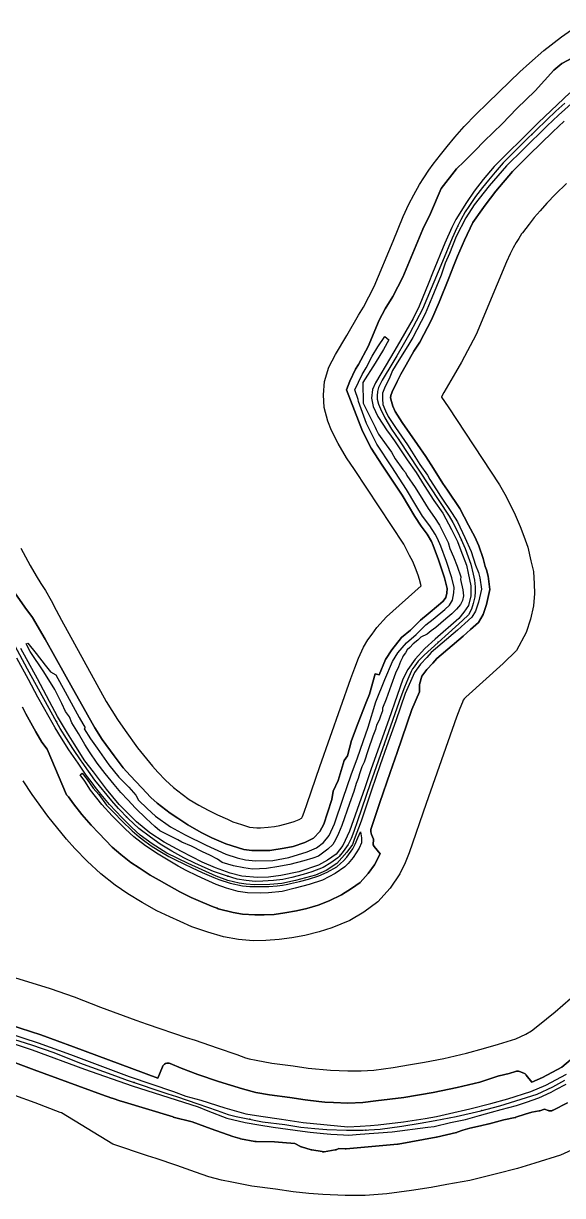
# Model space of a CAD drawing. Header units: inches. Extents: x 91426 to 118597, y 433843 to 446922.
# Drawn here: x 101348 to 101803, y 437522 to 438510 of the extents above; entities that cross this region are included whole.
import ezdxf

# ---------------------------------------------------------------- set-up
doc = ezdxf.new("R2010")
doc.units = ezdxf.units.IN
doc.header["$MEASUREMENT"] = 0
for name, color, linetype, true_color in [('As_waterkering_PWK', 7, 'Continuous', 0x8b0648), ('Beschermingszone_PWK', 7, 'Continuous', 0xde06d3), ('Kernzone_PWK', 7, 'Continuous', 0x33065f), ('Kruinlijnen_PWK', 7, 'Continuous', 0xda0676), ('Leggerbermen_PWK', 7, 'Continuous', 0xd60719), ('Referentiepunten_PWK', 7, 'Continuous', 0x7e0730)]:
    doc.layers.add(name, color=color, linetype=linetype, true_color=true_color)

msp = doc.modelspace()

# ---------------------------------------------------------------- linework, layer by layer
at = {"layer": 'As_waterkering_PWK'}
for points in [[(101804.6214, 438443.0197), (101797.0808, 438436.4051), (101789.4079, 438428.9968), (101770.887, 438411.0051), (101761.362, 438401.6123), (101752.6307, 438392.7488), (101745.8838, 438384.9435), (101740.063, 438378.1967), (101735.1682, 438371.8466), (101729.215, 438364.306), (101726.8338, 438361.131), (101723.5265, 438355.8393), (101720.6161, 438351.3414), (101716.9119, 438344.5945), (101713.4723, 438337.9799), (101709.5035, 438329.3809), (101701.3014, 438309.5371), (101684.5004, 438269.3204), (101673.917, 438249.0797), (101669.2868, 438241.4068), (101662.7451, 438230.003)], [(101662.7451, 438230.003), (101659.4972, 438224.3411), (101650.5013, 438209.3922), (101647.4586, 438203.439), (101646.4003, 438199.9994), (101646.1357, 438196.4275), (101646.268, 438193.5171), (101647.4586, 438189.1515), (101648.9138, 438185.4473), (101652.7503, 438177.7744), (101658.4388, 438168.2494), (101664.6566, 438159.1212), (101706.8577, 438094.8273), (101710.0327, 438089.4034), (101713.8692, 438081.8627), (101717.1765, 438075.1158), (101720.3515, 438067.5752), (101722.9973, 438060.5637), (101725.2463, 438054.346), (101727.2307, 438046.0116), (101728.4213, 438040.7199), (101728.8182, 438035.1637), (101728.9504, 438031.0626), (101728.5536, 438026.8293), (101727.3629, 438021.273), (101725.7754, 438016.5105), (101723.2619, 438011.748), (101718.3671, 438006.9855), (101685.8233, 437977.749), (101680.9285, 437972.4573), (101678.1503, 437968.6208), (101677.4898, 437967.7401)], [(101397.4268, 437887.2794), (101396.5008, 437888.5842), (101389.6216, 437898.903), (101378.906, 437915.7041), (101351.3893, 437965.7104), (101340.5413, 437985.6865)], [(101677.4898, 437967.7401), (101676.166, 437965.975), (101674.9753, 437963.8583), (101672.0649, 437957.5083), (101669.4191, 437950.7614), (101666.2441, 437942.427), (101640.4471, 437869.005), (101629.7315, 437837.7841), (101626.6888, 437828.9206), (101624.1752, 437823.0997), (101621.794, 437818.0726), (101617.6929, 437811.9872), (101614.0887, 437807.971)], [(101614.0887, 437807.971), (101613.0627, 437806.8278), (101607.2419, 437802.5945), (101600.6273, 437798.6257), (101591.2345, 437794.7892), (101583.6939, 437792.5403), (101574.1689, 437790.0267), (101566.6282, 437788.5715), (101558.6907, 437787.6455), (101549.8272, 437786.984), (101543.2126, 437786.8517), (101535.6719, 437787.5132), (101528.1313, 437788.8361), (101518.3417, 437791.7465), (101508.1552, 437795.0538), (101501.0114, 437798.3611), (101492.4125, 437802.3299), (101483.152, 437806.6955), (101473.0979, 437812.2518), (101463.176, 437818.3372), (101454.9739, 437824.0258), (101445.3165, 437831.5664), (101436.3207, 437839.7685), (101427.9863, 437848.3675), (101422.2977, 437854.8498), (101408.1425, 437872.18), (101397.4268, 437887.2794)], [(101324.9221, 437658.1693), (101354.6878, 437648.9089), (101373.341, 437642.4266), (101395.1691, 437633.9599), (101425.464, 437622.9797), (101435.2408, 437619.3297)], [(101435.2408, 437619.3297), (101435.3859, 437619.2755), (101469.5172, 437607.7661), (101477.0578, 437605.3848), (101495.0496, 437599.1671), (101511.3215, 437593.6109), (101520.4496, 437590.3036), (101527.1965, 437588.5838), (101534.3403, 437587.1286), (101549.4215, 437584.2181), (101568.3393, 437581.7046), (101581.9654, 437579.5879), (101593.607, 437578.5296), (101603.7935, 437577.6035), (101620.33, 437577.0744), (101634.353, 437576.9421), (101648.6405, 437578.0004), (101667.0291, 437580.514), (101682.6395, 437583.0275), (101695.2072, 437585.2765), (101712.9344, 437588.5838), (101733.7042, 437593.4786), (101749.7115, 437597.7119), (101763.2053, 437601.813), (101781.197, 437607.3692), (101794.5585, 437613.5869), (101804.4804, 437619.2755)]]:
    msp.add_lwpolyline(points, dxfattribs=at)
at = {"layer": 'Beschermingszone_PWK'}
for points in [[(101345.6503, 438067.7986), (101353.5157, 438053.255), (101358.5424, 438044.518), (101362.4064, 438038.1149), (101366.4079, 438032.1126), (101371.2681, 438023.6073), (101375.4443, 438015.6724), (101380.0667, 438007.1981), (101390.8749, 437987.2952), (101417.6292, 437938.6743), (101427.3167, 437923.4853), (101433.5788, 437914.0922), (101443.9583, 437899.4664), (101456.646, 437883.933), (101461.0747, 437878.8863), (101467.6665, 437872.0852), (101474.3656, 437865.9772), (101481.6652, 437860.2776), (101487.7818, 437856.0354), (101495.7561, 437851.1445), (101503.6506, 437846.7817), (101511.436, 437843.1115), (101519.893, 437839.2082), (101524.615, 437837.0221), (101531.7038, 437834.7206), (101538.4654, 437832.7104), (101541.5369, 437832.1715), (101544.7332, 437831.8911), (101547.7012, 437831.9505), (101554.4071, 437832.4509), (101559.7479, 437833.074), (101564.1531, 437833.9242), (101571.5192, 437835.868), (101576.2602, 437837.282), (101580.4258, 437838.9834), (101582.3833, 437840.1579), (101582.441, 437840.1998), (101582.5794, 437840.4052), (101583.1724, 437841.6571), (101584.6892, 437845.1698), (101587.1687, 437852.3925), (101597.9373, 437883.7679), (101623.983, 437957.898), (101627.4452, 437966.9862), (101630.6315, 437975.1113), (101634.8425, 437984.2988), (101638.3934, 437990.6116), (101641.9241, 437995.3192), (101646.0628, 438001.0345), (101654.2019, 438009.8335), (101683.3515, 438036.0208), (101682.0612, 438041.4401), (101680.7858, 438044.9661), (101678.5488, 438050.8942), (101676.2029, 438056.4657), (101673.61, 438061.7553), (101670.5268, 438067.8153), (101668.6048, 438071.0988), (101627.248, 438134.1062), (101620.4921, 438144.0245), (101613.2533, 438156.1452), (101607.7653, 438167.1213), (101604.6847, 438174.9628), (101601.5409, 438186.49), (101601.06, 438197.0703), (101601.8981, 438208.3837), (101605.6028, 438220.4242), (101611.1409, 438231.2596), (101620.6976, 438247.1406), (101630.501, 438264.2303), (101634.6772, 438271.1509), (101643.7249, 438288.4546), (101659.7464, 438326.8052), (101668.2638, 438347.4119), (101673.0584, 438357.8002), (101677.2214, 438365.806), (101681.9523, 438374.423), (101685.5538, 438379.9889), (101689.6869, 438386.6018), (101693.5497, 438391.7522), (101699.6869, 438399.526), (101705.1802, 438406.6525), (101711.8257, 438414.3553), (101719.5446, 438423.2849), (101729.533, 438433.4246), (101739.4106, 438443.1651), (101758.1017, 438461.3222), (101766.5977, 438469.5251), (101774.7981, 438476.7185), (101786.8655, 438487.493), (101801.6166, 438499.0173), (101817.6797, 438510.3209)], [(101815.3751, 438483.6619), (101801.8838, 438476.5483), (101795.3873, 438471.0362), (101779.5906, 438453.4645), (101764.1271, 438438.7039), (101751.6044, 438425.6521), (101736.4321, 438411.1855), (101728.5967, 438402.9938), (101719.7146, 438393.7636), (101713.1702, 438387.7645), (101700.1566, 438371.0326), (101691.3214, 438349.9364), (101684.7936, 438336.8809), (101667.8684, 438296.331), (101659.5892, 438280.1173), (101653.0918, 438269.7566), (101647.9526, 438260.2123), (101638.7393, 438237.8741), (101630.4807, 438222.7766), (101627.8949, 438218.6936), (101623.1575, 438208.8008), (101620.4624, 438201.2544), (101633.7891, 438166.6049), (101641.1837, 438152.0896), (101650.598, 438137.9681), (101667.3218, 438112.5533), (101677.9372, 438094.5071), (101683.495, 438086.5092), (101688.5252, 438079.5444), (101691.9554, 438073.5414), (101693.3918, 438070.1899), (101698.0753, 438057.9607), (101703.0155, 438042.8802), (101705.3771, 438033.788), (101704.8714, 438029.9448), (101704.0483, 438026.2409), (101702.0244, 438023.021), (101698.0198, 438019.7029), (101689.1591, 438012.4292), (101682.8995, 438007.2583), (101674.2708, 437998.7623), (101666.7911, 437992.3706), (101658.4965, 437982.2483), (101653.3503, 437973.9572), (101648.0003, 437961.1592), (101644.589, 437961.7794), (101639.7084, 437944.6973), (101636.7574, 437937.2557), (101630.1163, 437920.52), (101624.7208, 437905.6826), (101621.3216, 437892.7151), (101618.4686, 437888.695), (101615.0623, 437877.4823), (101613.3174, 437871.8739), (101609.0594, 437862.8083), (101607.9549, 437855.7679), (101604.2438, 437844.6341), (101601.1894, 437835.2166), (101597.8745, 437828.8155), (101592.6121, 437823.3338), (101585.3396, 437819.6398), (101575.352, 437816.1873), (101567.6582, 437814.926), (101555.7969, 437812.7578), (101540.4658, 437813.0112), (101533.8201, 437813.6046), (101518.6655, 437818.6561), (101506.8356, 437823.5423), (101497.7244, 437828.1621), (101486.5976, 437834.5018), (101478.1448, 437840.0937), (101471.5402, 437844.4967), (101460.5651, 437852.8895), (101455.2025, 437857.6286), (101447.6786, 437865.801), (101437.9066, 437876.1012), (101432.0113, 437882.6373), (101424.4949, 437892.616), (101414.2885, 437906.6172), (101408.1114, 437916.2688), (101405.924, 437920.2576), (101397.8429, 437934.4327), (101389.2481, 437949.771), (101382.4604, 437961.7739), (101366.0449, 437991.1629), (101355.5767, 438009.2811), (101349.0957, 438018.1925), (101340.5922, 438030.2834)], [(101346.9246, 437933.7238), (101349.7363, 437928.2341), (101358.1601, 437912.991), (101363.4645, 437904.2865), (101367.7579, 437898.2251), (101384.2331, 437859.9521), (101384.8657, 437859.4098), (101385.735, 437858.2062), (101390.0658, 437852.3866), (101397.1197, 437843.1198), (101404.883, 437834.2273), (101411.3254, 437827.5107), (101422.6938, 437815.7313), (101429.9048, 437809.4034), (101438.5007, 437802.8133), (101445.4131, 437798.1578), (101454.7996, 437792.0843), (101462.2544, 437787.8047), (101470.7118, 437782.9719), (101479.8273, 437777.9998), (101489.3274, 437773.3895), (101499.3106, 437769.0132), (101508.0198, 437765.3611), (101511.4018, 437764.2081), (101511.9786, 437763.6313), (101524.7964, 437760.5239), (101532.7394, 437759.3019), (101542.9757, 437758.5602), (101550.9502, 437758.7052), (101559.3099, 437758.9984), (101568.452, 437760.3255), (101578.3097, 437762.1305), (101586.8335, 437764.0086), (101596.3934, 437766.9056), (101605.7631, 437770.3262), (101616.219, 437775.5542), (101624.696, 437780.8158), (101631.9292, 437785.8623), (101638.6839, 437793.4612), (101644.0434, 437800.9049), (101648.8118, 437810.0056), (101643.6497, 437816.4065), (101642.8966, 437817.6389), (101643.2682, 437822.3447), (101641.4351, 437826.3441), (101640.8247, 437828.5241), (101640.9035, 437830.7313), (101648.4724, 437853.4378), (101657.1903, 437878.667), (101663.1489, 437895.616), (101675.3886, 437931.8083), (101681.9335, 437946.5694), (101681.9905, 437953.0051), (101684.0273, 437959.8423), (101688.1471, 437965.48), (101693.2266, 437970.8134), (101696.6903, 437974.7719), (101718.7201, 437993.5429), (101725.0217, 437999.174), (101731.6478, 438005.1979), (101735.5952, 438011.8914), (101738.4559, 438020.3226), (101741.3359, 438032.9038), (101739.7814, 438044.096), (101738.376, 438049.5616), (101737.2524, 438052.341), (101735.6029, 438059.1098), (101732.1354, 438069.9283), (101728.4998, 438077.4792), (101723.3095, 438087.1944), (101716.0405, 438101.3287), (101705.562, 438116.6433), (101701.6547, 438122.5044), (101693.8494, 438135.0721), (101687.1734, 438145.0861), (101680.2669, 438155.1803), (101667.3511, 438173.7634), (101661.3968, 438183.138), (101659.4111, 438187.6936), (101658.2342, 438191.4597), (101657.5538, 438194.5701), (101657.8731, 438196.6454), (101658.9568, 438199.7882), (101663.057, 438208.373), (101666.1331, 438214.6535), (101670.6963, 438222.3456), (101677.1097, 438233.8637), (101682.3071, 438241.5931), (101692.0449, 438260.2572), (101698.4878, 438275.1564), (101706.7392, 438295.3856), (101710.5769, 438305.7076), (101713.9561, 438314.0259), (101719.9908, 438327.5383), (101726.9167, 438342.4162), (101734.5906, 438353.0318), (101737.3579, 438356.9484), (101746.2871, 438368.934), (101760.3984, 438385.3757), (101774.4561, 438399.4334), (101794.4935, 438418.8119), (101804.02, 438427.8163)], [(101805.8607, 438375.2717), (101796.7275, 438366.2654), (101789.3931, 438358.8198), (101783.7261, 438352.2639), (101778.8216, 438346.5791), (101774.5918, 438341.0918), (101768.8432, 438333.8102), (101768.1081, 438332.8301), (101765.7183, 438329.0064), (101763.5758, 438325.6952), (101761.0124, 438321.0262), (101758.3766, 438315.9574), (101755.3254, 438309.3466), (101747.4737, 438290.3504), (101729.8064, 438248.0602), (101717.5168, 438224.5562), (101712.3821, 438216.0474), (101702.6078, 438199.0085), (101700.4493, 438195.4214), (101700.6019, 438195.1659), (101706.2216, 438186.9157), (101749.3609, 438121.1924), (101753.9281, 438113.3901), (101758.6016, 438104.2043), (101762.7027, 438095.8382), (101766.7989, 438086.1096), (101769.899, 438077.8944), (101773.2297, 438068.6859), (101775.9429, 438057.2904), (101778.0265, 438048.03), (101778.7607, 438037.7519), (101779.0259, 438029.5291), (101778.0605, 438019.2313), (101775.6728, 438008.0888), (101771.9112, 437996.8039), (101763.793, 437981.422), (101752.5219, 437970.4555), (101720.9581, 437942.0995), (101719.6681, 437940.7049), (101718.8421, 437939.5641), (101718.102, 437937.9494), (101716.0567, 437932.7339), (101713.2008, 437925.2371), (101687.6803, 437852.6019), (101673.3549, 437810.8658), (101669.734, 437802.4804), (101665.3658, 437793.2586), (101657.2196, 437781.1708), (101646.7452, 437769.4993), (101634.8625, 437760.8573), (101623.0733, 437753.7838), (101607.8727, 437747.5751), (101597.2213, 437744.3984), (101585.2975, 437741.2518), (101574.273, 437739.1243), (101563.4503, 437737.8616), (101552.1893, 437737.0213), (101541.523, 437736.8079), (101529.1553, 437737.8928), (101516.6489, 437740.0869), (101503.495, 437743.9976), (101489.8666, 437748.4224), (101480.0319, 437752.9755), (101471.2752, 437757.017), (101460.3758, 437762.1553), (101447.9221, 437769.0376), (101435.8362, 437776.4503), (101425.3168, 437783.746), (101413.0398, 437793.3321), (101401.492, 437803.8611), (101391.2215, 437814.4576), (101384.1331, 437822.5351), (101368.3471, 437841.8618), (101355.3031, 437860.242), (101347.7382, 437871.5893)], [(101340.3072, 437705.7467), (101370.3252, 437696.4078), (101390.5936, 437689.3642), (101412.7309, 437680.7776), (101442.7271, 437669.9056), (101452.1223, 437666.398), (101485.0352, 437655.2995), (101492.7548, 437652.8618), (101511.294, 437646.4548), (101527.9177, 437640.7784), (101535.1763, 437638.1485), (101538.3683, 437637.3349), (101544.0678, 437636.1739), (101557.4583, 437633.5897), (101575.4704, 437631.1965), (101588.0724, 437629.2389), (101606.8591, 437627.531), (101621.3656, 437627.0668), (101632.7392, 437626.9595), (101643.4029, 437627.7494), (101659.668, 437629.9727), (101674.2609, 437632.3224), (101686.2183, 437634.4622), (101702.609, 437637.5201), (101721.5755, 437641.99), (101736.0454, 437645.8167), (101748.5587, 437649.6198), (101763.1895, 437654.1381), (101771.5347, 437658.0215), (101776.4672, 437660.8495), (101781.8864, 437665.1015), (101796.3254, 437676.8254), (101809.2254, 437688.113)], [(101305.7403, 437647.1665), (101356.805, 437627.9842), (101356.8496, 437627.9677), (101413.6943, 437607.2285), (101413.7626, 437607.2041), (101422.4938, 437604.1614), (101422.532, 437604.1482), (101422.5581, 437604.1395), (101430.0988, 437601.626), (101430.2188, 437601.5876), (101474.0483, 437588.1954), (101474.2153, 437588.1476), (101474.2505, 437588.1383), (101490.283, 437583.9673), (101506.1906, 437578.0996), (101506.2984, 437578.0613), (101524.4224, 437571.8436), (101524.4377, 437571.8383), (101524.5421, 437571.8042), (101530.3221, 437569.9828), (101530.5308, 437569.922), (101530.8494, 437569.8477), (101530.8783, 437569.842), (101543.1294, 437567.4798), (101543.4234, 437567.4322), (101543.749, 437567.4001), (101544.0343, 437567.3896), (101559.6759, 437567.2592), (101566.4157, 437566.5717), (101566.5175, 437566.5624), (101576.881, 437565.7189), (101581.5364, 437563.2803), (101581.6451, 437563.225), (101581.9431, 437563.09), (101582.2493, 437562.9747), (101582.4414, 437562.9138), (101590.5112, 437560.5326), (101590.6322, 437560.4986), (101590.9508, 437560.4243), (101591.1043, 437560.3962), (101599.8355, 437558.941), (101600.0049, 437558.9158), (101600.3305, 437558.8837), (101600.6575, 437558.873), (101600.9845, 437558.8837), (101601.3101, 437558.9158), (101601.423, 437558.9319), (101610.8158, 437560.3871), (101611.0258, 437560.4243), (101611.3444, 437560.4986), (101611.6575, 437560.5935), (101611.9637, 437560.7088), (101612.2, 437560.8139), (101613.8177, 437561.5843), (101619.2817, 437561.2628), (101619.5753, 437561.2542), (101619.9023, 437561.2649), (101620.0307, 437561.275), (101663.4224, 437565.2438), (101663.6196, 437565.2658), (101663.8543, 437565.3024), (101696.1336, 437571.1232), (101696.2218, 437571.1399), (101696.3678, 437571.1712), (101713.0366, 437575.0077), (101713.2092, 437575.0507), (101713.5223, 437575.1456), (101713.7936, 437575.2466), (101718.4534, 437577.1357), (101724.3925, 437578.868), (101733.3501, 437580.8152), (101733.3921, 437580.8245), (101740.4036, 437582.412), (101740.5936, 437582.459), (101740.6066, 437582.4625), (101753.1348, 437585.8556), (101762.5767, 437587.7042), (101762.5915, 437587.7071), (101762.9101, 437587.7814), (101763.2232, 437587.8763), (101763.2685, 437587.892), (101770.9564, 437590.5841), (101776.809, 437592.2028), (101782.9513, 437593.3545), (101783.0053, 437593.365), (101783.3239, 437593.4393), (101783.5423, 437593.5031), (101787.4417, 437594.7407), (101790.6096, 437593.5968), (101790.7005, 437593.5649), (101791.0136, 437593.47), (101791.3322, 437593.3957), (101791.6551, 437593.3424), (101791.9807, 437593.3103), (101792.3077, 437593.2996), (101792.6347, 437593.3103), (101792.9603, 437593.3424), (101793.2832, 437593.3957), (101793.6018, 437593.47), (101793.9149, 437593.5649), (101794.2211, 437593.6802), (101794.5191, 437593.8152), (101794.6056, 437593.8589), (101806.8173, 437600.1782)], [(101819.8846, 437564.7089), (101801.0053, 437555.9235), (101779.3166, 437549.2255), (101764.7442, 437544.7966), (101747.0457, 437540.116), (101724.2923, 437534.7538), (101705.0951, 437531.1722), (101691.856, 437528.8031), (101675.1262, 437526.1093), (101654.4018, 437523.2765), (101636.1281, 437521.9229), (101619.1909, 437522.0827), (101600.4213, 437522.6833), (101588.6276, 437523.7555), (101575.2476, 437524.9718), (101560.4951, 437527.2635), (101540.5811, 437529.9094), (101523.64, 437533.1787), (101514.9075, 437534.9576), (101504.2503, 437537.6741), (101493.0656, 437541.7265), (101477.1806, 437547.1507), (101459.7912, 437553.1602), (101452.4474, 437555.4793), (101423.3181, 437565.302), (101379.8352, 437591.653), (101378.8959, 437592.0054), (101357.8136, 437600.1828), (101340.6142, 437606.1599)]]:
    msp.add_lwpolyline(points, dxfattribs=at)
msp.add_lwpolyline([(101827.259, 437651.5522), (101802.1487, 437630.0663), (101785.6173, 437621.4248), (101776.697, 437617.5624), (101771.9792, 437623.5822, 0.13498899), (101769.8488, 437625.1607), (101766.1993, 437626.5734, 0.17140105), (101762.8706, 437626.6728), (101757.5253, 437624.9625), (101749.0662, 437622.8751, 0.01687126), (101748.7416, 437622.7833), (101732.7633, 437617.6754), (101713.5892, 437612.9459), (101693.3928, 437608.7822), (101668.757, 437604.4925), (101645.2181, 437601.7869), (101634.2306, 437600.4392), (101621.3779, 437599.8473), (101609.3495, 437600.3144), (101602.0215, 437600.5731), (101596.997, 437601.1133), (101585.6102, 437602.6593), (101572.5434, 437604.6547), (101555.3346, 437606.8878), (101543.8398, 437608.8654), (101532.5235, 437611.8175), (101512.4575, 437618.161), (101494.8609, 437624.1104), (101481.0037, 437629.3573), (101471.6425, 437633.2396, 0.41682236), (101465.0917, 437630.4952), (101461.1777, 437620.8147), (101439.3676, 437628.9323), (101390.0355, 437647.3161), (101362.516, 437657.4199), (101336.4865, 437665.9193)], format="xyb", dxfattribs=at)
at = {"layer": 'Kernzone_PWK'}
for points in [[(101340.5922, 438030.2834), (101349.0957, 438018.1925), (101355.5767, 438009.2811), (101366.0449, 437991.1629), (101382.4604, 437961.7739), (101389.2481, 437949.771), (101397.8429, 437934.4327), (101405.924, 437920.2576), (101408.1114, 437916.2688), (101414.2885, 437906.6172), (101424.4949, 437892.616), (101432.0113, 437882.6373), (101437.9066, 437876.1012), (101447.6786, 437865.801), (101455.2025, 437857.6286), (101460.5651, 437852.8895), (101471.5402, 437844.4967), (101478.1448, 437840.0937), (101486.5976, 437834.5018), (101497.7244, 437828.1621), (101506.8356, 437823.5423), (101518.6655, 437818.6561), (101533.8201, 437813.6046), (101540.4658, 437813.0112), (101555.7969, 437812.7578), (101567.6582, 437814.926), (101575.352, 437816.1873), (101585.3396, 437819.6398), (101592.6121, 437823.3338), (101597.8745, 437828.8155), (101601.1894, 437835.2166), (101604.2438, 437844.6341), (101607.9549, 437855.7679), (101609.0594, 437862.8083), (101613.3174, 437871.8739), (101615.0623, 437877.4823), (101618.4686, 437888.695), (101621.3216, 437892.7151), (101624.7208, 437905.6826), (101630.1163, 437920.52), (101636.7574, 437937.2557), (101639.7084, 437944.6973), (101644.589, 437961.7794), (101648.0003, 437961.1592), (101653.3503, 437973.9572), (101658.4965, 437982.2483), (101666.7911, 437992.3706), (101674.2708, 437998.7623), (101682.8995, 438007.2583), (101689.1591, 438012.4292), (101698.0198, 438019.7029), (101702.0244, 438023.021), (101704.0483, 438026.2409), (101704.8714, 438029.9448), (101705.3771, 438033.788), (101703.0155, 438042.8802), (101698.0753, 438057.9607), (101693.3918, 438070.1899), (101691.9554, 438073.5414), (101688.5252, 438079.5444), (101683.495, 438086.5092), (101677.9372, 438094.5071), (101667.3218, 438112.5533), (101650.598, 438137.9681), (101641.1837, 438152.0896), (101633.7891, 438166.6049), (101620.4624, 438201.2544), (101623.1575, 438208.8008), (101627.8949, 438218.6936), (101630.4807, 438222.7766), (101638.7393, 438237.8741), (101647.9526, 438260.2123), (101653.0918, 438269.7566), (101659.5892, 438280.1173), (101667.8684, 438296.331), (101684.7936, 438336.8809), (101691.3214, 438349.9364), (101700.1566, 438371.0326), (101713.1702, 438387.7645), (101719.7146, 438393.7636), (101728.5967, 438402.9938), (101736.4321, 438411.1855), (101751.6044, 438425.6521), (101764.1271, 438438.7039), (101779.5906, 438453.4645), (101795.3873, 438471.0362), (101801.8838, 438476.5483), (101815.3751, 438483.6619)], [(101804.02, 438427.8163), (101794.4935, 438418.8119), (101774.4561, 438399.4334), (101760.3984, 438385.3757), (101746.2871, 438368.934), (101737.3579, 438356.9484), (101734.5906, 438353.0318), (101726.9167, 438342.4162), (101719.9908, 438327.5383), (101713.9561, 438314.0259), (101710.5769, 438305.7076), (101706.7392, 438295.3856), (101698.4878, 438275.1564), (101692.0449, 438260.2572), (101682.3071, 438241.5931), (101677.1097, 438233.8637), (101670.6963, 438222.3456), (101666.1331, 438214.6535), (101663.057, 438208.373), (101658.9568, 438199.7882), (101657.8731, 438196.6454), (101657.5538, 438194.5701), (101658.2342, 438191.4597), (101659.4111, 438187.6936), (101661.3968, 438183.138), (101667.3511, 438173.7634), (101680.2669, 438155.1803), (101687.1734, 438145.0861), (101693.8494, 438135.0721), (101701.6547, 438122.5044), (101705.562, 438116.6433), (101716.0405, 438101.3287), (101723.3095, 438087.1944), (101728.4998, 438077.4792), (101732.1354, 438069.9283), (101735.6029, 438059.1098), (101737.2524, 438052.341), (101738.376, 438049.5616), (101739.7814, 438044.096), (101741.3359, 438032.9038), (101738.4559, 438020.3226), (101735.5952, 438011.8914), (101731.6478, 438005.1979), (101725.0217, 437999.174), (101718.7201, 437993.5429), (101696.6903, 437974.7719), (101693.2266, 437970.8134), (101688.1471, 437965.48), (101684.0273, 437959.8423), (101681.9905, 437953.0051), (101681.9335, 437946.5694), (101675.3886, 437931.8083), (101663.1489, 437895.616), (101657.1903, 437878.667), (101648.4724, 437853.4378), (101640.9035, 437830.7313), (101640.8247, 437828.5241), (101641.4351, 437826.3441), (101643.2682, 437822.3447), (101642.8966, 437817.6389), (101643.6497, 437816.4065), (101648.8118, 437810.0056), (101644.0434, 437800.9049), (101638.6839, 437793.4612), (101631.9292, 437785.8623), (101624.696, 437780.8158), (101616.219, 437775.5542), (101605.7631, 437770.3262), (101596.3934, 437766.9056), (101586.8335, 437764.0086), (101578.3097, 437762.1305), (101568.452, 437760.3255), (101559.3099, 437758.9984), (101550.9502, 437758.7052), (101542.9757, 437758.5602), (101532.7394, 437759.3019), (101524.7964, 437760.5239), (101511.9786, 437763.6313), (101511.4018, 437764.2081), (101508.0198, 437765.3611), (101499.3106, 437769.0132), (101489.3274, 437773.3895), (101479.8273, 437777.9998), (101470.7118, 437782.9719), (101462.2544, 437787.8047), (101454.7996, 437792.0843), (101445.4131, 437798.1578), (101438.5007, 437802.8133), (101429.9048, 437809.4034), (101422.6938, 437815.7313), (101411.3254, 437827.5107), (101404.883, 437834.2273), (101397.1197, 437843.1198), (101390.0658, 437852.3866), (101385.735, 437858.2062), (101384.8657, 437859.4098), (101384.2331, 437859.9521), (101367.7579, 437898.2251), (101363.4645, 437904.2865), (101358.1601, 437912.991), (101349.7363, 437928.2341), (101346.9246, 437933.7238)], [(101806.8173, 437600.1782), (101794.6056, 437593.8589), (101794.5191, 437593.8152), (101794.2211, 437593.6802), (101793.9149, 437593.5649), (101793.6018, 437593.47), (101793.2832, 437593.3957), (101792.9603, 437593.3424), (101792.6347, 437593.3103), (101792.3077, 437593.2996), (101791.9807, 437593.3103), (101791.6551, 437593.3424), (101791.3322, 437593.3957), (101791.0136, 437593.47), (101790.7005, 437593.5649), (101790.6096, 437593.5968), (101787.4417, 437594.7407), (101783.5423, 437593.5031), (101783.3239, 437593.4393), (101783.0053, 437593.365), (101782.9513, 437593.3545), (101776.809, 437592.2028), (101770.9564, 437590.5841), (101763.2685, 437587.892), (101763.2232, 437587.8763), (101762.9101, 437587.7814), (101762.5915, 437587.7071), (101762.5767, 437587.7042), (101753.1348, 437585.8556), (101740.6066, 437582.4625), (101740.5936, 437582.459), (101740.4036, 437582.412), (101733.3921, 437580.8245), (101733.3501, 437580.8152), (101724.3925, 437578.868), (101718.4534, 437577.1357), (101713.7936, 437575.2466), (101713.5223, 437575.1456), (101713.2092, 437575.0507), (101713.0366, 437575.0077), (101696.3678, 437571.1712), (101696.2218, 437571.1399), (101696.1336, 437571.1232), (101663.8543, 437565.3024), (101663.6196, 437565.2658), (101663.4224, 437565.2438), (101620.0307, 437561.275), (101619.9023, 437561.2649), (101619.5753, 437561.2542), (101619.2817, 437561.2628), (101613.8177, 437561.5843), (101612.2, 437560.8139), (101611.9637, 437560.7088), (101611.6575, 437560.5935), (101611.3444, 437560.4986), (101611.0258, 437560.4243), (101610.8158, 437560.3871), (101601.423, 437558.9319), (101601.3101, 437558.9158), (101600.9845, 437558.8837), (101600.6575, 437558.873), (101600.3305, 437558.8837), (101600.0049, 437558.9158), (101599.8355, 437558.941), (101591.1043, 437560.3962), (101590.9508, 437560.4243), (101590.6322, 437560.4986), (101590.5112, 437560.5326), (101582.4414, 437562.9138), (101582.2493, 437562.9747), (101581.9431, 437563.09), (101581.6451, 437563.225), (101581.5364, 437563.2803), (101576.881, 437565.7189), (101566.5175, 437566.5624), (101566.4157, 437566.5717), (101559.6759, 437567.2592), (101544.0343, 437567.3896), (101543.749, 437567.4001), (101543.4234, 437567.4322), (101543.1294, 437567.4798), (101530.8783, 437569.842), (101530.8494, 437569.8477), (101530.5308, 437569.922), (101530.3221, 437569.9828), (101524.5421, 437571.8042), (101524.4377, 437571.8383), (101524.4224, 437571.8436), (101506.2984, 437578.0613), (101506.1906, 437578.0996), (101490.283, 437583.9673), (101474.2505, 437588.1383), (101474.2153, 437588.1476), (101474.0483, 437588.1954), (101430.2188, 437601.5876), (101430.0988, 437601.626), (101422.5581, 437604.1395), (101422.532, 437604.1482), (101422.4938, 437604.1614), (101413.7626, 437607.2041), (101413.6943, 437607.2285), (101356.8496, 437627.9677), (101356.805, 437627.9842), (101305.7403, 437647.1665)]]:
    msp.add_lwpolyline(points, dxfattribs=at)
msp.add_lwpolyline([(101336.4865, 437665.9193), (101362.516, 437657.4199), (101390.0355, 437647.3161), (101439.3676, 437628.9323), (101461.1777, 437620.8147), (101465.0917, 437630.4952, -0.41682236), (101471.6425, 437633.2396), (101481.0037, 437629.3573), (101494.8609, 437624.1104), (101512.4575, 437618.161), (101532.5235, 437611.8175), (101543.8398, 437608.8654), (101555.3346, 437606.8878), (101572.5434, 437604.6547), (101585.6102, 437602.6593), (101596.997, 437601.1133), (101602.0215, 437600.5731), (101609.3495, 437600.3144), (101621.3779, 437599.8473), (101634.2306, 437600.4392), (101645.2181, 437601.7869), (101668.757, 437604.4925), (101693.3928, 437608.7822), (101713.5892, 437612.9459), (101732.7633, 437617.6754), (101748.7416, 437622.7833, -0.01687126), (101749.0662, 437622.8751), (101757.5253, 437624.9625), (101762.8706, 437626.6728, -0.17140105), (101766.1993, 437626.5734), (101769.8488, 437625.1607, -0.13498899), (101771.9792, 437623.5822), (101776.697, 437617.5624), (101785.6173, 437621.4248), (101802.1487, 437630.0663), (101827.259, 437651.5522)], format="xyb", dxfattribs=at)
at = {"layer": 'Kruinlijnen_PWK'}
for points in [[(101812.8071, 438445.1705), (101799.3133, 438432.9996), (101789.656, 438423.8715), (101769.5477, 438404.4245), (101755.2601, 438390.137), (101740.8403, 438373.3359), (101728.1403, 438357.4609), (101721.1288, 438346.4807), (101712.9267, 438330.7379), (101707.2382, 438316.4504), (101703.6663, 438308.2483), (101700.0944, 438298.0618), (101692.2892, 438279.0118), (101686.8652, 438265.518), (101676.4141, 438245.4096), (101672.0485, 438238.5305), (101664.5079, 438226.4919), (101659.0839, 438217.7606), (101656.9672, 438211.9398), (101652.337, 438202.6794), (101650.6172, 438198.446), (101650.6172, 438193.6835), (101651.1464, 438189.0533), (101653.263, 438183.6293), (101655.3797, 438178.9991), (101661.7297, 438169.4741), (101671.9162, 438155.0543), (101675.0912, 438149.498), (101682.235, 438138.3855), (101688.585, 438129.3896), (101690.7017, 438125.8177), (101696.3902, 438116.9542), (101699.5652, 438111.7948), (101709.6194, 438097.1104), (101714.1173, 438089.9666), (101720.0705, 438076.7374), (101725.6267, 438065.0957), (101729.1986, 438053.5863), (101731.7122, 438047.3686), (101732.9028, 438042.7384), (101734.2257, 438033.2134), (101731.7122, 438022.2332), (101729.1986, 438014.8248), (101726.1559, 438009.6654), (101720.3351, 438004.3737), (101714.1173, 437998.8175), (101691.76, 437979.7674), (101688.0558, 437975.5341), (101682.7641, 437969.9778), (101677.7371, 437963.0987), (101669.9318, 437945.2393), (101661.862, 437922.3528), (101654.0568, 437900.26), (101648.6328, 437885.0464), (101641.4891, 437863.7474), (101632.7578, 437837.6859), (101626.9369, 437822.2078), (101625.3494, 437817.8421), (101620.7192, 437811.3598), (101612.1203, 437801.8348), (101603.1244, 437796.014), (101594.1286, 437792.1775), (101577.4598, 437787.5473), (101565.6858, 437785.0337), (101555.7639, 437784.1077), (101542.667, 437783.9754), (101535.6555, 437784.5046), (101529.8347, 437785.4306), (101520.3097, 437787.6796), (101510.5201, 437791.2514), (101486.8398, 437801.8348), (101468.8481, 437810.6984), (101456.4127, 437818.6359), (101446.3585, 437825.9119), (101439.2147, 437832.2619), (101431.0126, 437840.464), (101420.5615, 437851.5766), (101411.9626, 437861.8953), (101408.7042, 437866.0588), (101406.6973, 437868.8078), (101404.8358, 437871.2151), (101400.8463, 437876.5345), (101394.0849, 437886.4777), (101386.1338, 437897.8741), (101379.8903, 437907.7044), (101374.5835, 437916.4605), (101369.4097, 437925.349), (101360.0054, 437942.303), (101352.067, 437956.9891), (101342.1478, 437974.976)], [(101808.7372, 438451.6832), (101782.2788, 438426.68), (101770.2403, 438414.7737), (101754.233, 438399.031), (101744.9725, 438389.6382), (101735.5798, 438378.658), (101728.1714, 438368.8684), (101721.6891, 438359.3434), (101712.561, 438345.0559), (101709.2537, 438338.1767), (101703.3006, 438324.9475), (101692.9818, 438299.6797), (101689.8068, 438291.8745), (101681.6047, 438271.8984), (101676.5776, 438261.5797), (101663.2161, 438238.2963), (101657.5276, 438228.639), (101644.8275, 438207.34), (101642.314, 438201.6514), (101641.3879, 438194.3754), (101642.9754, 438187.3639), (101646.8119, 438178.8972), (101654.6171, 438166.8586), (101656.7338, 438164.3451), (101660.9671, 438158.2597), (101671.6828, 438142.2523), (101679.2234, 438131.669), (101685.9703, 438120.821), (101694.1724, 438107.9887), (101701.5808, 438097.2731), (101708.8568, 438083.5147), (101714.0162, 438073.5928), (101716.9266, 438065.9199), (101721.6891, 438053.6167), (101723.0121, 438046.7376), (101725.1287, 438036.1542), (101725.261, 438027.6875), (101723.4089, 438019.4854), (101719.4402, 438013.7969), (101715.0745, 438008.5052), (101695.0985, 437991.1749), (101686.3672, 437983.1051), (101678.2974, 437974.3739), (101672.0797, 437965.6426), (101667.9786, 437957.3082), (101663.2161, 437943.6821), (101656.2046, 437923.3092), (101649.1932, 437904.656), (101641.2556, 437881.7695), (101635.6994, 437865.6299), (101622.9946, 437829.2525), (101617.3108, 437817.2111), (101611.6223, 437809.935), (101604.3462, 437804.7756), (101596.8056, 437800.41), (101580.2691, 437794.986), (101564.9232, 437791.9433), (101554.4721, 437790.4881), (101545.2117, 437790.2235), (101532.1148, 437791.2818), (101522.1929, 437793.6631), (101509.7575, 437798.161), (101498.6449, 437803.1881), (101481.0501, 437811.9194), (101466.498, 437819.9892), (101454.3271, 437827.9267), (101443.2146, 437837.0548), (101428.6625, 437851.607), (101417.8146, 437864.7039), (101406.8343, 437879.256), (101399.6906, 437888.6487), (101390.5624, 437902.9362), (101385.1385, 437911.9321), (101376.5395, 437925.955), (101369.9249, 437938.5228), (101359.7384, 437957.7051), (101345.7155, 437983.3697)]]:
    msp.add_lwpolyline(points, dxfattribs=at)
for points in [[(101323.4818, 437655.1015, 0), (101355.0996, 437644.915, 0), (101399.4174, 437628.6431, 0), (101439.5838, 437614.5404, 0), (101495.1967, 437596.6285, 0), (101503.5311, 437593.4534, 0), (101519.3558, 437587.2882, 0), (101534.8843, 437583.6638, 0), (101546.3434, 437581.5997, 0), (101558.5143, 437579.6153, 0), (101583.1709, 437576.2555, 0), (101589.6532, 437575.3295, 0), (101601.0303, 437574.1388, 0), (101607.248, 437573.6097, 0), (101617.9636, 437573.0805, 0), (101622.0647, 437572.9482, 0), (101631.8543, 437573.6097, 0), (101658.9741, 437575.594, 0), (101689.0044, 437579.5628, 0), (101694.2961, 437580.2243, 0), (101708.0545, 437583.3993, 0), (101720.7545, 437586.1774, 0), (101732.6608, 437589.4847, 0), (101742.7149, 437592.2628, 0), (101750.7847, 437594.3795, 0), (101763.8816, 437597.8191, 0), (101772.3483, 437600.5972, 0), (101782.4845, 437604.2216, 0), (101793.1182, 437609.0639, 0), (101797.0869, 437611.3129, 0), (101805.6356, 437615.8633, 0)], [(101334.2933, 437659.2717, 0), (101360.2225, 437650.805, 0), (101387.607, 437640.7508, 0), (101436.9518, 437622.3623, 0), (101474.3078, 437609.6788, 0), (101484.8911, 437605.8423, 0), (101497.5912, 437602.2704, 0), (101517.8318, 437595.9204, 0), (101535.4266, 437590.8933, 0), (101547.9944, 437588.9089, 0), (101565.5892, 437586.2631, 0), (101583.9117, 437583.4514, 0), (101621.4164, 437579.7808, 0), (101631.8675, 437580.31, 0), (101640.731, 437580.9714, 0), (101647.2133, 437581.6329, 0), (101668.5123, 437584.1464, 0), (101686.7686, 437586.7923, 0), (101696.4259, 437588.6443, 0), (101707.2739, 437591.1579, 0), (101724.4718, 437595.1267, 0), (101742.0006, 437599.4587, 0), (101756.5527, 437603.5597, 0), (101775.8011, 437609.5465, 0), (101788.6334, 437615.1027, 0), (101806.0959, 437624.2309, 0)]]:
    msp.add_polyline3d(points, dxfattribs=at)
at = {"layer": 'Leggerbermen_PWK'}
for points in [[(101584.2424, 437804.1612), (101572.6007, 437801.1185), (101567.8382, 437800.3247), (101563.2079, 437799.3987), (101552.7569, 437797.8112), (101540.9829, 437797.282), (101533.8391, 437798.2081), (101525.1079, 437800.0602), (101515.5828, 437802.8383), (101511.6141, 437805.6164), (101505.1318, 437808.9237), (101498.9141, 437811.8341), (101489.5213, 437816.4644), (101481.4515, 437819.904), (101478.0119, 437821.8883), (101467.8255, 437827.0477), (101462.9307, 437829.5613), (101458.6973, 437833.0009), (101451.289, 437840.0123), (101442.4254, 437848.479), (101435.8108, 437855.4905), (101429.99, 437861.8405), (101424.3014, 437868.5874), (101416.7608, 437877.7155), (101410.0139, 437886.4468), (101403.5316, 437896.1041), (101399.6951, 437902.3218), (101394.2711, 437911.5823), (101388.7149, 437920.4458), (101386.7305, 437925.4729), (101383.4232, 437930.2354), (101380.2482, 437936.9823), (101374.4274, 437948.624), (101365.0014, 437963.6902), (101353.492, 437980.6236), (101350.0524, 437987.1059), (101351.5076, 437987.7673), (101358.5191, 437978.9038), (101366.192, 437969.2465), (101370.69, 437963.5579), (101375.1879, 437961.0444), (101383.039, 437946.7891), (101394.9452, 437924.961), (101399.9265, 437916.1974), (101399.0004, 437915.5359), (101404.338, 437907.1015), (101410.0265, 437899.164), (101419.8161, 437885.1411), (101428.2828, 437874.8223), (101436.7495, 437866.2233), (101442.5703, 437859.6087), (101444.9516, 437855.3754), (101452.0954, 437848.2316), (101459.1068, 437841.7493), (101471.9391, 437832.8858), (101484.2423, 437826.0066), (101502.1017, 437817.4076), (101518.6382, 437809.867), (101528.0309, 437806.692), (101535.307, 437805.1045), (101543.6414, 437804.0461), (101558.3258, 437804.5753), (101571.8195, 437807.0888), (101587.1654, 437811.8514), (101595.1029, 437815.1587), (101601.0561, 437819.5243), (101605.6863, 437825.4774), (101610.1842, 437835.3993), (101617.4603, 437857.0952), (101624.3394, 437876.6744), (101629.7634, 437891.0942), (101634.5259, 437904.8526), (101638.627, 437917.0234), (101645.2416, 437938.1902), (101652.6499, 437957.1079), (101659.2645, 437972.1892), (101663.6301, 437979.5975), (101671.0385, 437988.0642), (101679.1083, 437994.9434), (101687.3104, 438003.1455), (101693.5281, 438007.908), (101703.1854, 438016.2424), (101707.1542, 438019.8143), (101709.8, 438024.0476), (101710.9907, 438030.2653), (101711.123, 438034.7633), (101709.2709, 438042.8331), (101704.6406, 438056.5914), (101700.0104, 438069.556), (101697.2323, 438076.0383), (101695.2479, 438079.6102), (101690.75, 438086.754), (101684.5323, 438094.9561), (101678.976, 438104.0842), (101670.9062, 438117.4457), (101658.6031, 438136.3635), (101646.0353, 438155.5458), (101637.3041, 438172.876), (101630.4249, 438191.3969), (101630.0985, 438193.3063), (101627.4106, 438201.3524), (101633.5999, 438214.4157), (101637.0395, 438219.972), (101642.0666, 438229.6293), (101646.6968, 438237.6991), (101652.7822, 438246.4304), (101656.0895, 438243.6522), (101651.4593, 438235.3178), (101644.4478, 438223.9407), (101634.129, 438207.5365), (101634.5133, 438190.0568), (101643.906, 438171.139), (101644.5747, 438169.746), (101645.4935, 438167.8317), (101647.4779, 438163.863), (101653.8218, 438155.0225), (101658.1935, 438148.914), (101661.5008, 438143.0931), (101667.8509, 438134.0973), (101670.0998, 438131.5837), (101671.1582, 438129.2025), (101678.3019, 438119.016), (101684.6519, 438108.6972), (101689.1499, 438101.4212), (101694.7061, 438093.616), (101698.8072, 438087.1337), (101701.8499, 438081.1805), (101706.0832, 438072.7138), (101707.5384, 438067.6867), (101710.7134, 438060.4107), (101713.6239, 438052.7377), (101716.7989, 438043.6096), (101716.6666, 438041.3606), (101718.5187, 438032.6294), (101719.0478, 438027.7346), (101718.1218, 438023.6335), (101716.402, 438020.4585), (101713.0947, 438016.3575), (101709.2582, 438012.3887), (101704.0988, 438008.2877), (101695.6322, 438000.8793), (101691.928, 437998.1012), (101688.3561, 437995.4553), (101683.1967, 437992.6772), (101680.4186, 437990.1637), (101676.7144, 437987.2532), (101673.804, 437984.2105), (101671.6873, 437982.0939), (101670.0998, 437979.7126), (101668.1154, 437977.0668), (101667.7186, 437975.6116), (101665.8665, 437972.172), (101664.279, 437967.674), (101661.6331, 437962.5147), (101658.0613, 437952.1959), (101653.9602, 437940.4219), (101650.7852, 437932.8813), (101650.7852, 437930.7646), (101649.0654, 437926.2667), (101648.0071, 437922.8271), (101645.7581, 437918.5937), (101644.8321, 437914.8896), (101642.5831, 437909.201), (101638.6143, 437897.8239), (101635.1747, 437887.5051), (101633.3227, 437883.4041), (101631.4706, 437877.4509), (101630.2799, 437873.4822), (101628.4279, 437869.3811), (101626.4435, 437862.6342), (101623.0039, 437852.5801), (101616.3893, 437834.0592), (101613.7435, 437827.3123), (101611.0976, 437821.756), (101608.7164, 437818.0519), (101604.6153, 437814.0831), (101600.2497, 437810.7758), (101596.8101, 437808.13), (101592.0476, 437806.5425)], [(101569.3472, 437784.3147), (101570.9347, 437784.5793), (101573.0514, 437784.9762), (101580.7243, 437786.696), (101588.265, 437788.8127), (101597.1285, 437791.5908), (101604.14, 437794.6335), (101612.3421, 437799.1314), (101615.2525, 437801.9096), (101617.8984, 437804.2908), (101620.6765, 437807.2012), (101625.7036, 437814.2127), (101627.688, 437818.3138), (101630.0692, 437823.4731), (101632.1332, 437828.562), (101633.0592, 437823.5349), (101632.9269, 437819.4338), (101630.9426, 437814.9359), (101625.9155, 437806.9984), (101621.6821, 437801.839), (101618.904, 437799.0609), (101610.7019, 437793.3723), (101599.9863, 437787.9484), (101588.7414, 437784.1119), (101577.0998, 437781.0692), (101566.1195, 437778.4234), (101554.6101, 437777.2327), (101547.5987, 437776.9681), (101536.883, 437777.2327), (101528.9455, 437778.4234), (101519.0236, 437781.2015), (101510.2923, 437784.2442), (101501.1642, 437788.3452), (101494.285, 437791.5203), (101485.0246, 437796.1505), (101478.2777, 437799.7224), (101469.811, 437804.7494), (101461.6089, 437809.7765), (101450.761, 437816.788), (101440.8391, 437824.3287), (101433.9599, 437830.811), (101422.7151, 437842.1881), (101413.9838, 437851.5808), (101404.3265, 437863.8839), (101399.564, 437871.2923), (101395.7133, 437876.6479), (101397.5, 437877.9774), (101401.6011, 437872.6857), (101406.7605, 437865.542), (101411.3907, 437859.9857), (101418.0053, 437851.2545), (101424.4876, 437844.6399), (101430.8376, 437838.0253), (101439.5689, 437829.5586), (101445.3897, 437824.5315), (101450.1522, 437820.8273), (101456.5022, 437816.3294), (101464.4397, 437811.4346), (101470.5252, 437807.7304), (101475.5523, 437805.3492), (101483.0929, 437801.5127), (101490.2367, 437798.3377), (101498.5711, 437794.3689), (101508.493, 437790.1356), (101512.7263, 437788.5481), (101522.2513, 437785.3731), (101532.7024, 437783.1241), (101538.9201, 437782.5949), (101545.2701, 437782.4626), (101554.9274, 437782.4626), (101561.9389, 437782.9918), (101566.4368, 437783.6533)]]:
    msp.add_lwpolyline(points, close=True, dxfattribs=at)
at = {"layer": 'Referentiepunten_PWK'}
for p in [(101776.7457, 438416.6964), (101714.1645, 438339.311), (101673.323, 438248.0953), (101664.4296, 438159.4545), (101717.3634, 438074.6719), (101697.8356, 437988.5406), (101375.6333, 437921.6516), (101652.0158, 437901.9311), (101434.785, 437841.353), (101614.9842, 437808.9689), (101520.2995, 437791.1645), (101441.2581, 437617.2953), (101734.5259, 437593.6959), (101538.9604, 437586.237), (101636.6313, 437577.1109)]:
    msp.add_point(p, dxfattribs=at)

doc.saveas('drawing.dxf')
